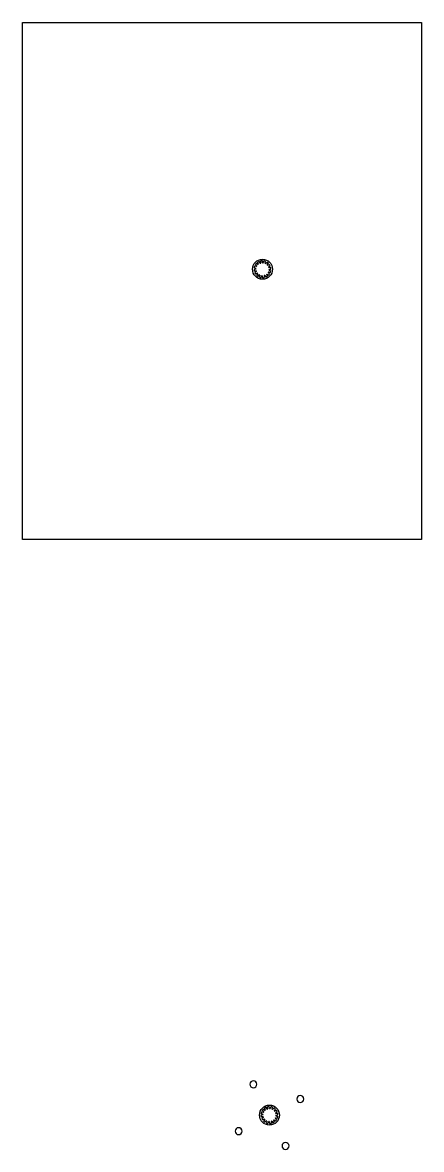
# Model space of a CAD drawing. Header units: inches. Extents: x -13.5 to 9.4, y -35.2 to 29.5.
import ezdxf

# ---------------------------------------------------------------- set-up
doc = ezdxf.new("R2010")
doc.units = ezdxf.units.IN
doc.header["$MEASUREMENT"] = 0
picture_1 = doc.add_image_def('image1.jpg', size_in_pixel=(2550, 3300))

# ---------------------------------------------------------------- blocks, each defined once
blk = doc.blocks.new('*U5')
for p, q in [((-0.046, 0.055), (-0.064, 0.026)), ((-0.064, 0.026), (0.021, -0.055)), ((-0.046, 0.055), (0.064, 0.03))]:
    blk.add_line(p, q)
blk = doc.blocks.new('*U6')
for p, rotation in [((-0.103, 15.537), 179.9999999999999), ((0.006, 15.67), 157.5), ((0.159, 15.751), 135), ((0.33, 15.768), 112.5), ((0.495, 15.718), 90), ((0.628, 15.609), 67.50000000000003), ((0.709, 15.457), 45), ((-0.153, 15.372), 202.4999999999999), ((-0.136, 15.201), 225), ((-0.055, 15.048), 247.5), ((0.078, 14.939), 270.0000000000001), ((0.243, 14.889), 292.4999999999999), ((0.415, 14.906), 315), ((0.567, 14.987), 337.5000000000001), ((0.726, 15.285), 22.49999999999998)]:
    blk.add_blockref('*U5', p, dxfattribs=dict(rotation=rotation))
blk.add_blockref('*U5', (0.676, 15.12))
blk = doc.blocks.new('*U7')
blk.add_arc((-0.38, 0.301), 0.488, 315.9843, 327.26655)
blk = doc.blocks.new('*U8')
for p, rotation in [((-0.094, 15.63), 180), ((0.05, 15.752), 157.5), ((0.231, 15.81), 135), ((0.419, 15.795), 112.5), ((0.588, 15.709), 90), ((0.71, 15.565), 67.49999999999997), ((-0.195, 15.273), 225), ((-0.18, 15.461), 202.5), ((-0.137, 15.092), 247.5), ((-0.015, 14.948), 270), ((0.154, 14.862), 292.5000000000001), ((0.343, 14.847), 314.9999999999999), ((0.523, 14.905), 337.4999999999999), ((0.753, 15.196), 22.50000000000002), ((0.769, 15.385), 45)]:
    blk.add_blockref('*U7', p, dxfattribs=dict(rotation=rotation))
blk.add_blockref('*U7', (0.667, 15.027))
blk = doc.blocks.new('*U11')
for p, q in [((-0.046, 0.055), (-0.064, 0.026)), ((-0.064, 0.026), (0.021, -0.055)), ((-0.046, 0.055), (0.064, 0.03))]:
    blk.add_line(p, q)
blk = doc.blocks.new('*U10')
for p, rotation in [((-0.103, 15.537), 179.9999999999999), ((0.006, 15.67), 157.5), ((0.159, 15.751), 135), ((0.33, 15.768), 112.5), ((0.495, 15.718), 90), ((0.628, 15.609), 67.50000000000003), ((0.709, 15.457), 45), ((-0.153, 15.372), 202.4999999999999), ((-0.136, 15.201), 225), ((-0.055, 15.048), 247.5), ((0.078, 14.939), 270.0000000000001), ((0.243, 14.889), 292.4999999999999), ((0.415, 14.906), 315), ((0.567, 14.987), 337.5000000000001), ((0.726, 15.285), 22.49999999999998)]:
    blk.add_blockref('*U11', p, dxfattribs=dict(rotation=rotation))
blk.add_blockref('*U11', (0.676, 15.12))
blk = doc.blocks.new('*U13')
blk.add_arc((-0.38, 0.301), 0.488, 315.9843, 327.26655)
blk = doc.blocks.new('*U12')
for p, rotation in [((-0.094, 15.63), 180), ((0.05, 15.752), 157.5), ((0.231, 15.81), 135), ((0.419, 15.795), 112.5), ((0.588, 15.709), 90), ((0.71, 15.565), 67.49999999999997), ((-0.195, 15.273), 225), ((-0.18, 15.461), 202.5), ((-0.137, 15.092), 247.5), ((-0.015, 14.948), 270), ((0.154, 14.862), 292.5000000000001), ((0.343, 14.847), 314.9999999999999), ((0.523, 14.905), 337.4999999999999), ((0.753, 15.196), 22.50000000000002), ((0.769, 15.385), 45)]:
    blk.add_blockref('*U13', p, dxfattribs=dict(rotation=rotation))
blk.add_blockref('*U13', (0.667, 15.027))
blk = doc.blocks.new('*U14')
at = {"extrusion": (0, 0, -1)}
blk.add_circle((0, 0), 0.2, dxfattribs=at)
blk = doc.blocks.new('*U15')
for p, rotation in [((-0.236, -31.5), 89.99999999999999), ((-1.086, -34.197), 180), ((1.612, -35.047), 270)]:
    blk.add_blockref('*U14', p, dxfattribs=dict(rotation=rotation))
blk.add_blockref('*U14', (2.461, -32.349))

msp = doc.modelspace()

# ---------------------------------------------------------------- linework, layer by layer
for points in [[(-13.517, -0.196), (-13.517, 29.504)], [(7.483, -0.196), (-13.517, -0.196), (-13.517, -0.196)]]:
    msp.add_lwpolyline(points)
for centre in [(0.287, 15.329), (0.688, -33.273, 0.3)]:
    msp.add_circle(centre, 0.574)

# ---------------------------------------------------------------- block references
for name, p in [('*U8', (0, 0)), ('*U6', (0, 0)), ('*U15', (0, 0)), ('*U12', (0.401, -48.602, 0.3)), ('*U10', (0.401, -48.602, 0.3))]:
    msp.add_blockref(name, p)

# ---------------------------------------------------------------- pictures from other files: only their frames are drawn
image = msp.add_image(picture_1, insert=(-13.517, -0.196), size_in_units=(22.95, 29.7))

doc.saveas('drawing.dxf')
